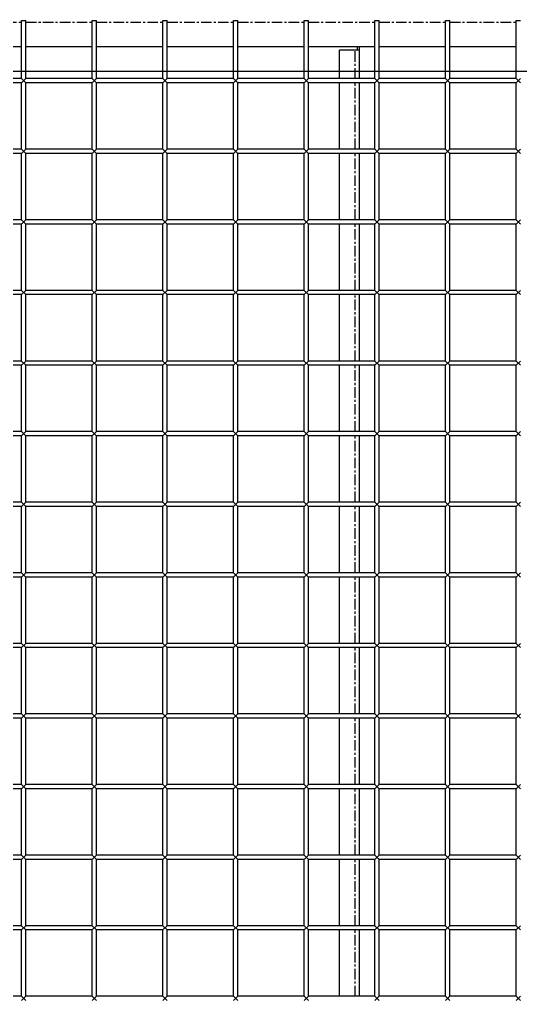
# Model space of a CAD drawing. Header units: millimetres. Extents: x -198529 to 244266, y -64 to 158464.
# Drawn here: x -163637 to -163282, y 97467 to 98160 of the extents above; entities that cross this region are included whole.
import ezdxf

# ---------------------------------------------------------------- set-up
doc = ezdxf.new("R2010")
doc.units = ezdxf.units.MM
doc.linetypes.add('CENTER', pattern=[12, 7.5, -1.5, 1.5, -1.5])
doc.layers.add('0-DCC', color=30, linetype='Continuous')
doc.layers.add('0-DCC-STRUC', color=180, linetype='Continuous')

# ---------------------------------------------------------------- blocks, each defined once
blk = doc.blocks.new('DCC2850x1800(右)')
at = {"color": 0, "linetype": 'Continuous'}
for p, q in [((63292.5, -72712.38), (63289.5, -72712.38)), ((63292.5, -72753.48), (63292.5, -72712.38)), ((63339.5, -72753.48), (63339.5, -72712.38)), ((63342.5, -72712.38), (63339.5, -72712.38)), ((63342.5, -72753.48), (63342.5, -72712.38)), ((63389.5, -72753.48), (63389.5, -72712.38)), ((63392.5, -72712.38), (63389.5, -72712.38)), ((63392.5, -72753.48), (63392.5, -72712.38)), ((63439.5, -72753.48), (63439.5, -72712.38)), ((63442.5, -72712.38), (63439.5, -72712.38)), ((63442.5, -72753.48), (63442.5, -72712.38)), ((63489.5, -72753.48), (63489.5, -72712.38)), ((63492.5, -72712.38), (63489.5, -72712.38)), ((63492.5, -72753.48), (63492.5, -72712.38)), ((63539.5, -72753.48), (63539.5, -72712.38)), ((63542.5, -72712.38), (63539.5, -72712.38)), ((63542.5, -72753.48), (63542.5, -72712.38)), ((63589.5, -72753.48), (63589.5, -72712.38)), ((63592.5, -72712.38), (63589.5, -72712.38)), ((63592.5, -72753.48), (63592.5, -72712.38)), ((63639.5, -72753.48), (63639.5, -72712.38)), ((63642.5, -72712.38), (63639.5, -72712.38)), ((63642.5, -72753.48), (63642.5, -72712.38)), ((63292.5, -72730.88), (63339.5, -72730.88)), ((63342.5, -72730.88), (63389.5, -72730.88)), ((63392.5, -72730.88), (63439.5, -72730.88)), ((63403.5, -72730.88), (63403.5, -72753.48)), ((63405, -72730.88), (63405, -72733.38)), ((63442.5, -72730.88), (63489.5, -72730.88)), ((63492.5, -72730.88), (63539.5, -72730.88)), ((63542.5, -72730.88), (63589.5, -72730.88)), ((63592.5, -72730.88), (63639.5, -72730.88)), ((63642.5, -72730.88), (63689.5, -72730.88)), ((63403.5, -72733.38), (63417.5, -72733.38)), ((63417.5, -72753.48), (63417.5, -72733.38)), ((63292.5, -72756.48), (63289.5, -72753.48)), ((63292.5, -72753.48), (63289.5, -72756.48)), ((63292.5, -72753.48), (63339.5, -72753.48)), ((63292.5, -72756.48), (63339.5, -72756.48)), ((63292.5, -72803.48), (63292.5, -72756.48)), ((63342.5, -72756.48), (63339.5, -72753.48)), ((63342.5, -72753.48), (63339.5, -72756.48)), ((63339.5, -72803.48), (63339.5, -72756.48)), ((63342.5, -72753.48), (63389.5, -72753.48)), ((63342.5, -72756.48), (63389.5, -72756.48)), ((63342.5, -72803.48), (63342.5, -72756.48)), ((63392.5, -72756.48), (63389.5, -72753.48)), ((63392.5, -72753.48), (63389.5, -72756.48)), ((63389.5, -72803.48), (63389.5, -72756.48)), ((63392.5, -72753.48), (63439.5, -72753.48)), ((63392.5, -72756.48), (63439.5, -72756.48)), ((63392.5, -72803.48), (63392.5, -72756.48)), ((63403.5, -72756.48), (63403.5, -72803.48)), ((63417.5, -72803.48), (63417.5, -72756.48)), ((63442.5, -72756.48), (63439.5, -72753.48)), ((63442.5, -72753.48), (63439.5, -72756.48)), ((63439.5, -72803.48), (63439.5, -72756.48)), ((63442.5, -72753.48), (63489.5, -72753.48)), ((63442.5, -72756.48), (63489.5, -72756.48)), ((63442.5, -72803.48), (63442.5, -72756.48)), ((63492.5, -72756.48), (63489.5, -72753.48)), ((63492.5, -72753.48), (63489.5, -72756.48)), ((63489.5, -72803.48), (63489.5, -72756.48)), ((63492.5, -72753.48), (63539.5, -72753.48)), ((63492.5, -72756.48), (63539.5, -72756.48)), ((63492.5, -72803.48), (63492.5, -72756.48)), ((63542.5, -72756.48), (63539.5, -72753.48)), ((63542.5, -72753.48), (63539.5, -72756.48)), ((63539.5, -72803.48), (63539.5, -72756.48)), ((63542.5, -72753.48), (63589.5, -72753.48)), ((63542.5, -72756.48), (63589.5, -72756.48)), ((63542.5, -72803.48), (63542.5, -72756.48)), ((63592.5, -72756.48), (63589.5, -72753.48)), ((63592.5, -72753.48), (63589.5, -72756.48)), ((63589.5, -72803.48), (63589.5, -72756.48)), ((63592.5, -72753.48), (63639.5, -72753.48)), ((63592.5, -72756.48), (63639.5, -72756.48)), ((63592.5, -72803.48), (63592.5, -72756.48)), ((63642.5, -72756.48), (63639.5, -72753.48)), ((63642.5, -72753.48), (63639.5, -72756.48)), ((63639.5, -72803.48), (63639.5, -72756.48)), ((63642.5, -72753.48), (63689.5, -72753.48)), ((63642.5, -72756.48), (63689.5, -72756.48)), ((63642.5, -72803.48), (63642.5, -72756.48)), ((63292.5, -72806.48), (63289.5, -72803.48)), ((63292.5, -72803.48), (63289.5, -72806.48)), ((63292.5, -72803.48), (63339.5, -72803.48)), ((63292.5, -72853.48), (63292.5, -72806.48)), ((63292.5, -72806.48), (63339.5, -72806.48)), ((63342.5, -72806.48), (63339.5, -72803.48)), ((63342.5, -72803.48), (63339.5, -72806.48)), ((63339.5, -72853.48), (63339.5, -72806.48)), ((63342.5, -72803.48), (63389.5, -72803.48)), ((63342.5, -72853.48), (63342.5, -72806.48)), ((63342.5, -72806.48), (63389.5, -72806.48)), ((63392.5, -72806.48), (63389.5, -72803.48)), ((63392.5, -72803.48), (63389.5, -72806.48)), ((63389.5, -72853.48), (63389.5, -72806.48)), ((63392.5, -72803.48), (63439.5, -72803.48)), ((63392.5, -72853.48), (63392.5, -72806.48)), ((63392.5, -72806.48), (63439.5, -72806.48)), ((63403.5, -72806.48), (63403.5, -72853.48)), ((63417.5, -72853.48), (63417.5, -72806.48)), ((63442.5, -72806.48), (63439.5, -72803.48)), ((63442.5, -72803.48), (63439.5, -72806.48)), ((63439.5, -72853.48), (63439.5, -72806.48)), ((63442.5, -72803.48), (63489.5, -72803.48)), ((63442.5, -72853.48), (63442.5, -72806.48)), ((63442.5, -72806.48), (63489.5, -72806.48)), ((63492.5, -72806.48), (63489.5, -72803.48)), ((63492.5, -72803.48), (63489.5, -72806.48)), ((63489.5, -72853.48), (63489.5, -72806.48)), ((63492.5, -72803.48), (63539.5, -72803.48)), ((63492.5, -72853.48), (63492.5, -72806.48)), ((63492.5, -72806.48), (63539.5, -72806.48)), ((63542.5, -72806.48), (63539.5, -72803.48)), ((63542.5, -72803.48), (63539.5, -72806.48)), ((63539.5, -72853.48), (63539.5, -72806.48)), ((63542.5, -72803.48), (63589.5, -72803.48)), ((63542.5, -72853.48), (63542.5, -72806.48)), ((63542.5, -72806.48), (63589.5, -72806.48)), ((63592.5, -72806.48), (63589.5, -72803.48)), ((63592.5, -72803.48), (63589.5, -72806.48)), ((63589.5, -72853.48), (63589.5, -72806.48)), ((63592.5, -72803.48), (63639.5, -72803.48)), ((63592.5, -72853.48), (63592.5, -72806.48)), ((63592.5, -72806.48), (63639.5, -72806.48)), ((63642.5, -72806.48), (63639.5, -72803.48)), ((63642.5, -72803.48), (63639.5, -72806.48)), ((63639.5, -72853.48), (63639.5, -72806.48)), ((63642.5, -72803.48), (63689.5, -72803.48)), ((63642.5, -72853.48), (63642.5, -72806.48)), ((63642.5, -72806.48), (63689.5, -72806.48)), ((63292.5, -72856.48), (63289.5, -72853.48)), ((63292.5, -72853.48), (63289.5, -72856.48)), ((63292.5, -72853.48), (63339.5, -72853.48)), ((63292.5, -72856.48), (63339.5, -72856.48)), ((63292.5, -72903.48), (63292.5, -72856.48)), ((63342.5, -72856.48), (63339.5, -72853.48)), ((63342.5, -72853.48), (63339.5, -72856.48)), ((63339.5, -72903.48), (63339.5, -72856.48)), ((63342.5, -72853.48), (63389.5, -72853.48)), ((63342.5, -72856.48), (63389.5, -72856.48)), ((63342.5, -72903.48), (63342.5, -72856.48)), ((63392.5, -72856.48), (63389.5, -72853.48)), ((63392.5, -72853.48), (63389.5, -72856.48)), ((63389.5, -72903.48), (63389.5, -72856.48)), ((63392.5, -72853.48), (63439.5, -72853.48)), ((63392.5, -72856.48), (63439.5, -72856.48)), ((63392.5, -72903.48), (63392.5, -72856.48)), ((63403.5, -72856.48), (63403.5, -72903.48)), ((63417.5, -72903.48), (63417.5, -72856.48)), ((63442.5, -72856.48), (63439.5, -72853.48)), ((63442.5, -72853.48), (63439.5, -72856.48)), ((63439.5, -72903.48), (63439.5, -72856.48)), ((63442.5, -72853.48), (63489.5, -72853.48)), ((63442.5, -72903.48), (63442.5, -72856.48)), ((63442.5, -72856.48), (63489.5, -72856.48)), ((63492.5, -72856.48), (63489.5, -72853.48)), ((63492.5, -72853.48), (63489.5, -72856.48)), ((63489.5, -72903.48), (63489.5, -72856.48)), ((63492.5, -72853.48), (63539.5, -72853.48)), ((63492.5, -72903.48), (63492.5, -72856.48)), ((63492.5, -72856.48), (63539.5, -72856.48)), ((63542.5, -72856.48), (63539.5, -72853.48)), ((63542.5, -72853.48), (63539.5, -72856.48)), ((63539.5, -72903.48), (63539.5, -72856.48)), ((63542.5, -72853.48), (63589.5, -72853.48)), ((63542.5, -72903.48), (63542.5, -72856.48)), ((63542.5, -72856.48), (63589.5, -72856.48)), ((63592.5, -72856.48), (63589.5, -72853.48)), ((63592.5, -72853.48), (63589.5, -72856.48)), ((63589.5, -72903.48), (63589.5, -72856.48)), ((63592.5, -72853.48), (63639.5, -72853.48)), ((63592.5, -72903.48), (63592.5, -72856.48)), ((63592.5, -72856.48), (63639.5, -72856.48)), ((63642.5, -72856.48), (63639.5, -72853.48)), ((63642.5, -72853.48), (63639.5, -72856.48)), ((63639.5, -72903.48), (63639.5, -72856.48)), ((63642.5, -72853.48), (63689.5, -72853.48)), ((63642.5, -72903.48), (63642.5, -72856.48)), ((63642.5, -72856.48), (63689.5, -72856.48)), ((63292.5, -72906.48), (63289.5, -72903.48)), ((63292.5, -72903.48), (63289.5, -72906.48)), ((63292.5, -72903.48), (63339.5, -72903.48)), ((63342.5, -72906.48), (63339.5, -72903.48)), ((63342.5, -72903.48), (63339.5, -72906.48)), ((63342.5, -72903.48), (63389.5, -72903.48)), ((63392.5, -72906.48), (63389.5, -72903.48)), ((63392.5, -72903.48), (63389.5, -72906.48)), ((63392.5, -72903.48), (63439.5, -72903.48)), ((63442.5, -72906.48), (63439.5, -72903.48)), ((63442.5, -72903.48), (63439.5, -72906.48)), ((63442.5, -72903.48), (63489.5, -72903.48)), ((63492.5, -72906.48), (63489.5, -72903.48)), ((63492.5, -72903.48), (63489.5, -72906.48)), ((63492.5, -72903.48), (63539.5, -72903.48)), ((63542.5, -72906.48), (63539.5, -72903.48)), ((63542.5, -72903.48), (63539.5, -72906.48)), ((63542.5, -72903.48), (63589.5, -72903.48)), ((63592.5, -72906.48), (63589.5, -72903.48)), ((63592.5, -72903.48), (63589.5, -72906.48)), ((63592.5, -72903.48), (63639.5, -72903.48)), ((63642.5, -72906.48), (63639.5, -72903.48)), ((63642.5, -72903.48), (63639.5, -72906.48)), ((63642.5, -72903.48), (63689.5, -72903.48)), ((63292.5, -72906.48), (63339.5, -72906.48)), ((63292.5, -72953.48), (63292.5, -72906.48)), ((63339.5, -72953.48), (63339.5, -72906.48)), ((63342.5, -72906.48), (63389.5, -72906.48)), ((63342.5, -72953.48), (63342.5, -72906.48)), ((63389.5, -72953.48), (63389.5, -72906.48)), ((63392.5, -72906.48), (63439.5, -72906.48)), ((63392.5, -72953.48), (63392.5, -72906.48)), ((63403.5, -72906.48), (63403.5, -72953.48)), ((63417.5, -72953.48), (63417.5, -72906.48)), ((63439.5, -72953.48), (63439.5, -72906.48)), ((63442.5, -72906.48), (63489.5, -72906.48)), ((63442.5, -72953.48), (63442.5, -72906.48)), ((63489.5, -72953.48), (63489.5, -72906.48)), ((63492.5, -72906.48), (63539.5, -72906.48)), ((63492.5, -72953.48), (63492.5, -72906.48)), ((63539.5, -72953.48), (63539.5, -72906.48)), ((63542.5, -72906.48), (63589.5, -72906.48)), ((63542.5, -72953.48), (63542.5, -72906.48)), ((63589.5, -72953.48), (63589.5, -72906.48)), ((63592.5, -72953.48), (63592.5, -72906.48)), ((63592.5, -72906.48), (63639.5, -72906.48)), ((63639.5, -72953.48), (63639.5, -72906.48)), ((63642.5, -72953.48), (63642.5, -72906.48)), ((63642.5, -72906.48), (63689.5, -72906.48)), ((63292.5, -72956.48), (63289.5, -72953.48)), ((63292.5, -72953.48), (63289.5, -72956.48)), ((63292.5, -72953.48), (63339.5, -72953.48)), ((63342.5, -72956.48), (63339.5, -72953.48)), ((63342.5, -72953.48), (63339.5, -72956.48)), ((63342.5, -72953.48), (63389.5, -72953.48)), ((63392.5, -72956.48), (63389.5, -72953.48)), ((63392.5, -72953.48), (63389.5, -72956.48)), ((63392.5, -72953.48), (63439.5, -72953.48)), ((63442.5, -72956.48), (63439.5, -72953.48)), ((63442.5, -72953.48), (63439.5, -72956.48)), ((63442.5, -72953.48), (63489.5, -72953.48)), ((63492.5, -72956.48), (63489.5, -72953.48)), ((63492.5, -72953.48), (63489.5, -72956.48)), ((63492.5, -72953.48), (63539.5, -72953.48)), ((63542.5, -72956.48), (63539.5, -72953.48)), ((63542.5, -72953.48), (63539.5, -72956.48)), ((63542.5, -72953.48), (63589.5, -72953.48)), ((63592.5, -72956.48), (63589.5, -72953.48)), ((63592.5, -72953.48), (63589.5, -72956.48)), ((63592.5, -72953.48), (63639.5, -72953.48)), ((63642.5, -72956.48), (63639.5, -72953.48)), ((63642.5, -72953.48), (63639.5, -72956.48)), ((63642.5, -72953.48), (63689.5, -72953.48)), ((63292.5, -72956.48), (63339.5, -72956.48)), ((63292.5, -73003.48), (63292.5, -72956.48)), ((63339.5, -73003.48), (63339.5, -72956.48)), ((63342.5, -72956.48), (63389.5, -72956.48)), ((63342.5, -73003.48), (63342.5, -72956.48)), ((63389.5, -73003.48), (63389.5, -72956.48)), ((63392.5, -72956.48), (63439.5, -72956.48)), ((63392.5, -73003.48), (63392.5, -72956.48)), ((63403.5, -72956.48), (63403.5, -73003.48)), ((63417.5, -73003.48), (63417.5, -72956.48)), ((63439.5, -73003.48), (63439.5, -72956.48)), ((63442.5, -72956.48), (63489.5, -72956.48)), ((63442.5, -73003.48), (63442.5, -72956.48)), ((63489.5, -73003.48), (63489.5, -72956.48)), ((63492.5, -72956.48), (63539.5, -72956.48)), ((63492.5, -73003.48), (63492.5, -72956.48)), ((63539.5, -73003.48), (63539.5, -72956.48)), ((63542.5, -72956.48), (63589.5, -72956.48)), ((63542.5, -73003.48), (63542.5, -72956.48)), ((63589.5, -73003.48), (63589.5, -72956.48)), ((63592.5, -73003.48), (63592.5, -72956.48)), ((63592.5, -72956.48), (63639.5, -72956.48)), ((63639.5, -73003.48), (63639.5, -72956.48)), ((63642.5, -73003.48), (63642.5, -72956.48)), ((63642.5, -72956.48), (63689.5, -72956.48)), ((63292.5, -73006.48), (63289.5, -73003.48)), ((63292.5, -73003.48), (63289.5, -73006.48)), ((63292.5, -73003.48), (63339.5, -73003.48)), ((63292.5, -73006.48), (63339.5, -73006.48)), ((63292.5, -73053.48), (63292.5, -73006.48)), ((63342.5, -73006.48), (63339.5, -73003.48)), ((63342.5, -73003.48), (63339.5, -73006.48)), ((63339.5, -73053.48), (63339.5, -73006.48)), ((63342.5, -73003.48), (63389.5, -73003.48)), ((63342.5, -73006.48), (63389.5, -73006.48)), ((63342.5, -73053.48), (63342.5, -73006.48)), ((63392.5, -73006.48), (63389.5, -73003.48)), ((63392.5, -73003.48), (63389.5, -73006.48)), ((63389.5, -73053.48), (63389.5, -73006.48)), ((63392.5, -73003.48), (63439.5, -73003.48)), ((63392.5, -73006.48), (63439.5, -73006.48)), ((63392.5, -73053.48), (63392.5, -73006.48)), ((63403.5, -73006.48), (63403.5, -73053.48)), ((63417.5, -73053.48), (63417.5, -73006.48)), ((63442.5, -73006.48), (63439.5, -73003.48)), ((63442.5, -73003.48), (63439.5, -73006.48)), ((63439.5, -73053.48), (63439.5, -73006.48)), ((63442.5, -73003.48), (63489.5, -73003.48)), ((63442.5, -73006.48), (63489.5, -73006.48)), ((63442.5, -73053.48), (63442.5, -73006.48)), ((63492.5, -73006.48), (63489.5, -73003.48)), ((63492.5, -73003.48), (63489.5, -73006.48)), ((63489.5, -73053.48), (63489.5, -73006.48)), ((63492.5, -73003.48), (63539.5, -73003.48)), ((63492.5, -73006.48), (63539.5, -73006.48)), ((63492.5, -73053.48), (63492.5, -73006.48)), ((63542.5, -73006.48), (63539.5, -73003.48)), ((63542.5, -73003.48), (63539.5, -73006.48)), ((63539.5, -73053.48), (63539.5, -73006.48)), ((63542.5, -73003.48), (63589.5, -73003.48)), ((63542.5, -73006.48), (63589.5, -73006.48)), ((63542.5, -73053.48), (63542.5, -73006.48)), ((63592.5, -73006.48), (63589.5, -73003.48)), ((63592.5, -73003.48), (63589.5, -73006.48)), ((63589.5, -73053.48), (63589.5, -73006.48)), ((63592.5, -73003.48), (63639.5, -73003.48)), ((63592.5, -73053.48), (63592.5, -73006.48)), ((63592.5, -73006.48), (63639.5, -73006.48)), ((63642.5, -73006.48), (63639.5, -73003.48)), ((63642.5, -73003.48), (63639.5, -73006.48)), ((63639.5, -73053.48), (63639.5, -73006.48)), ((63642.5, -73003.48), (63689.5, -73003.48)), ((63642.5, -73053.48), (63642.5, -73006.48)), ((63642.5, -73006.48), (63689.5, -73006.48)), ((63292.5, -73056.48), (63289.5, -73053.48)), ((63292.5, -73053.48), (63289.5, -73056.48)), ((63292.5, -73053.48), (63339.5, -73053.48)), ((63292.5, -73056.48), (63339.5, -73056.48)), ((63292.5, -73103.48), (63292.5, -73056.48)), ((63342.5, -73056.48), (63339.5, -73053.48)), ((63342.5, -73053.48), (63339.5, -73056.48)), ((63339.5, -73103.48), (63339.5, -73056.48)), ((63342.5, -73053.48), (63389.5, -73053.48)), ((63342.5, -73056.48), (63389.5, -73056.48)), ((63342.5, -73103.48), (63342.5, -73056.48)), ((63392.5, -73056.48), (63389.5, -73053.48)), ((63392.5, -73053.48), (63389.5, -73056.48)), ((63389.5, -73103.48), (63389.5, -73056.48)), ((63392.5, -73053.48), (63439.5, -73053.48)), ((63392.5, -73056.48), (63439.5, -73056.48)), ((63392.5, -73103.48), (63392.5, -73056.48)), ((63403.5, -73056.48), (63403.5, -73103.48)), ((63417.5, -73103.48), (63417.5, -73056.48)), ((63442.5, -73056.48), (63439.5, -73053.48)), ((63442.5, -73053.48), (63439.5, -73056.48)), ((63439.5, -73103.48), (63439.5, -73056.48)), ((63442.5, -73053.48), (63489.5, -73053.48)), ((63442.5, -73056.48), (63489.5, -73056.48)), ((63442.5, -73103.48), (63442.5, -73056.48)), ((63492.5, -73056.48), (63489.5, -73053.48)), ((63492.5, -73053.48), (63489.5, -73056.48)), ((63489.5, -73103.48), (63489.5, -73056.48)), ((63492.5, -73053.48), (63539.5, -73053.48)), ((63492.5, -73056.48), (63539.5, -73056.48)), ((63492.5, -73103.48), (63492.5, -73056.48)), ((63542.5, -73056.48), (63539.5, -73053.48)), ((63542.5, -73053.48), (63539.5, -73056.48)), ((63539.5, -73103.48), (63539.5, -73056.48)), ((63542.5, -73053.48), (63589.5, -73053.48)), ((63542.5, -73056.48), (63589.5, -73056.48)), ((63542.5, -73103.48), (63542.5, -73056.48)), ((63592.5, -73056.48), (63589.5, -73053.48)), ((63592.5, -73053.48), (63589.5, -73056.48)), ((63589.5, -73103.48), (63589.5, -73056.48)), ((63592.5, -73053.48), (63639.5, -73053.48)), ((63592.5, -73056.48), (63639.5, -73056.48)), ((63592.5, -73103.48), (63592.5, -73056.48)), ((63642.5, -73056.48), (63639.5, -73053.48)), ((63642.5, -73053.48), (63639.5, -73056.48)), ((63639.5, -73103.48), (63639.5, -73056.48)), ((63642.5, -73053.48), (63689.5, -73053.48)), ((63642.5, -73056.48), (63689.5, -73056.48)), ((63642.5, -73103.48), (63642.5, -73056.48)), ((63292.5, -73106.48), (63289.5, -73103.48)), ((63292.5, -73103.48), (63289.5, -73106.48)), ((63292.5, -73103.48), (63339.5, -73103.48)), ((63292.5, -73106.48), (63339.5, -73106.48)), ((63292.5, -73153.48), (63292.5, -73106.48)), ((63342.5, -73106.48), (63339.5, -73103.48)), ((63342.5, -73103.48), (63339.5, -73106.48)), ((63339.5, -73153.48), (63339.5, -73106.48)), ((63342.5, -73103.48), (63389.5, -73103.48)), ((63342.5, -73106.48), (63389.5, -73106.48)), ((63342.5, -73153.48), (63342.5, -73106.48)), ((63392.5, -73106.48), (63389.5, -73103.48)), ((63392.5, -73103.48), (63389.5, -73106.48)), ((63389.5, -73153.48), (63389.5, -73106.48)), ((63392.5, -73103.48), (63439.5, -73103.48)), ((63392.5, -73106.48), (63439.5, -73106.48)), ((63392.5, -73153.48), (63392.5, -73106.48)), ((63403.5, -73106.48), (63403.5, -73153.48)), ((63417.5, -73153.48), (63417.5, -73106.48)), ((63442.5, -73106.48), (63439.5, -73103.48)), ((63442.5, -73103.48), (63439.5, -73106.48)), ((63439.5, -73153.48), (63439.5, -73106.48)), ((63442.5, -73103.48), (63489.5, -73103.48)), ((63442.5, -73106.48), (63489.5, -73106.48)), ((63442.5, -73153.48), (63442.5, -73106.48)), ((63492.5, -73106.48), (63489.5, -73103.48)), ((63492.5, -73103.48), (63489.5, -73106.48)), ((63489.5, -73153.48), (63489.5, -73106.48)), ((63492.5, -73103.48), (63539.5, -73103.48)), ((63492.5, -73106.48), (63539.5, -73106.48)), ((63492.5, -73153.48), (63492.5, -73106.48)), ((63542.5, -73106.48), (63539.5, -73103.48)), ((63542.5, -73103.48), (63539.5, -73106.48)), ((63539.5, -73153.48), (63539.5, -73106.48)), ((63542.5, -73103.48), (63589.5, -73103.48)), ((63542.5, -73106.48), (63589.5, -73106.48)), ((63542.5, -73153.48), (63542.5, -73106.48)), ((63592.5, -73106.48), (63589.5, -73103.48)), ((63592.5, -73103.48), (63589.5, -73106.48)), ((63589.5, -73153.48), (63589.5, -73106.48)), ((63592.5, -73103.48), (63639.5, -73103.48)), ((63592.5, -73106.48), (63639.5, -73106.48)), ((63592.5, -73153.48), (63592.5, -73106.48)), ((63642.5, -73106.48), (63639.5, -73103.48)), ((63642.5, -73103.48), (63639.5, -73106.48)), ((63639.5, -73153.48), (63639.5, -73106.48)), ((63642.5, -73103.48), (63689.5, -73103.48)), ((63642.5, -73106.48), (63689.5, -73106.48)), ((63642.5, -73153.48), (63642.5, -73106.48)), ((63292.5, -73156.48), (63289.5, -73153.48)), ((63292.5, -73153.48), (63289.5, -73156.48)), ((63292.5, -73153.48), (63339.5, -73153.48)), ((63342.5, -73156.48), (63339.5, -73153.48)), ((63342.5, -73153.48), (63339.5, -73156.48)), ((63342.5, -73153.48), (63389.5, -73153.48)), ((63392.5, -73156.48), (63389.5, -73153.48)), ((63392.5, -73153.48), (63389.5, -73156.48)), ((63392.5, -73153.48), (63439.5, -73153.48)), ((63442.5, -73156.48), (63439.5, -73153.48)), ((63442.5, -73153.48), (63439.5, -73156.48)), ((63442.5, -73153.48), (63489.5, -73153.48)), ((63492.5, -73156.48), (63489.5, -73153.48)), ((63492.5, -73153.48), (63489.5, -73156.48)), ((63492.5, -73153.48), (63539.5, -73153.48)), ((63542.5, -73156.48), (63539.5, -73153.48)), ((63542.5, -73153.48), (63539.5, -73156.48)), ((63542.5, -73153.48), (63589.5, -73153.48)), ((63592.5, -73156.48), (63589.5, -73153.48)), ((63592.5, -73153.48), (63589.5, -73156.48)), ((63592.5, -73153.48), (63639.5, -73153.48)), ((63642.5, -73156.48), (63639.5, -73153.48)), ((63642.5, -73153.48), (63639.5, -73156.48)), ((63642.5, -73153.48), (63689.5, -73153.48)), ((63292.5, -73156.48), (63339.5, -73156.48)), ((63292.5, -73203.48), (63292.5, -73156.48)), ((63339.5, -73203.48), (63339.5, -73156.48)), ((63342.5, -73156.48), (63389.5, -73156.48)), ((63342.5, -73203.48), (63342.5, -73156.48)), ((63389.5, -73203.48), (63389.5, -73156.48)), ((63392.5, -73156.48), (63439.5, -73156.48)), ((63392.5, -73203.48), (63392.5, -73156.48)), ((63403.5, -73156.48), (63403.5, -73203.48)), ((63417.5, -73203.48), (63417.5, -73156.48)), ((63439.5, -73203.48), (63439.5, -73156.48)), ((63442.5, -73156.48), (63489.5, -73156.48)), ((63442.5, -73203.48), (63442.5, -73156.48)), ((63489.5, -73203.48), (63489.5, -73156.48)), ((63492.5, -73156.48), (63539.5, -73156.48)), ((63492.5, -73203.48), (63492.5, -73156.48)), ((63539.5, -73203.48), (63539.5, -73156.48)), ((63542.5, -73156.48), (63589.5, -73156.48)), ((63542.5, -73203.48), (63542.5, -73156.48)), ((63589.5, -73203.48), (63589.5, -73156.48)), ((63592.5, -73156.48), (63639.5, -73156.48)), ((63592.5, -73203.48), (63592.5, -73156.48)), ((63639.5, -73203.48), (63639.5, -73156.48)), ((63642.5, -73156.48), (63689.5, -73156.48)), ((63642.5, -73203.48), (63642.5, -73156.48)), ((63292.5, -73206.48), (63289.5, -73203.48)), ((63292.5, -73203.48), (63289.5, -73206.48)), ((63292.5, -73203.48), (63339.5, -73203.48)), ((63342.5, -73206.48), (63339.5, -73203.48)), ((63342.5, -73203.48), (63339.5, -73206.48)), ((63342.5, -73203.48), (63389.5, -73203.48)), ((63392.5, -73206.48), (63389.5, -73203.48)), ((63392.5, -73203.48), (63389.5, -73206.48)), ((63392.5, -73203.48), (63439.5, -73203.48)), ((63442.5, -73206.48), (63439.5, -73203.48)), ((63442.5, -73203.48), (63439.5, -73206.48)), ((63442.5, -73203.48), (63489.5, -73203.48)), ((63492.5, -73206.48), (63489.5, -73203.48)), ((63492.5, -73203.48), (63489.5, -73206.48)), ((63492.5, -73203.48), (63539.5, -73203.48)), ((63542.5, -73206.48), (63539.5, -73203.48)), ((63542.5, -73203.48), (63539.5, -73206.48)), ((63542.5, -73203.48), (63589.5, -73203.48)), ((63592.5, -73206.48), (63589.5, -73203.48)), ((63592.5, -73203.48), (63589.5, -73206.48)), ((63592.5, -73203.48), (63639.5, -73203.48)), ((63642.5, -73206.48), (63639.5, -73203.48)), ((63642.5, -73203.48), (63639.5, -73206.48)), ((63642.5, -73203.48), (63689.5, -73203.48)), ((63292.5, -73206.48), (63339.5, -73206.48)), ((63292.5, -73253.48), (63292.5, -73206.48)), ((63339.5, -73253.48), (63339.5, -73206.48)), ((63342.5, -73206.48), (63389.5, -73206.48)), ((63342.5, -73253.48), (63342.5, -73206.48)), ((63389.5, -73253.48), (63389.5, -73206.48)), ((63392.5, -73206.48), (63439.5, -73206.48)), ((63392.5, -73253.48), (63392.5, -73206.48)), ((63403.5, -73206.48), (63403.5, -73253.48)), ((63417.5, -73253.48), (63417.5, -73206.48)), ((63439.5, -73253.48), (63439.5, -73206.48)), ((63442.5, -73206.48), (63489.5, -73206.48)), ((63442.5, -73253.48), (63442.5, -73206.48)), ((63489.5, -73253.48), (63489.5, -73206.48)), ((63492.5, -73206.48), (63539.5, -73206.48)), ((63492.5, -73253.48), (63492.5, -73206.48)), ((63539.5, -73253.48), (63539.5, -73206.48)), ((63542.5, -73206.48), (63589.5, -73206.48)), ((63542.5, -73253.48), (63542.5, -73206.48)), ((63589.5, -73253.48), (63589.5, -73206.48)), ((63592.5, -73206.48), (63639.5, -73206.48)), ((63592.5, -73253.48), (63592.5, -73206.48)), ((63639.5, -73253.48), (63639.5, -73206.48)), ((63642.5, -73206.48), (63689.5, -73206.48)), ((63642.5, -73253.48), (63642.5, -73206.48)), ((63292.5, -73256.48), (63289.5, -73253.48)), ((63292.5, -73253.48), (63289.5, -73256.48)), ((63292.5, -73253.48), (63339.5, -73253.48)), ((63292.5, -73256.48), (63339.5, -73256.48)), ((63292.5, -73303.48), (63292.5, -73256.48)), ((63342.5, -73256.48), (63339.5, -73253.48)), ((63342.5, -73253.48), (63339.5, -73256.48)), ((63339.5, -73303.48), (63339.5, -73256.48)), ((63342.5, -73253.48), (63389.5, -73253.48)), ((63342.5, -73256.48), (63389.5, -73256.48)), ((63342.5, -73303.48), (63342.5, -73256.48)), ((63392.5, -73256.48), (63389.5, -73253.48)), ((63392.5, -73253.48), (63389.5, -73256.48)), ((63389.5, -73303.48), (63389.5, -73256.48)), ((63392.5, -73253.48), (63439.5, -73253.48)), ((63392.5, -73256.48), (63439.5, -73256.48)), ((63392.5, -73303.48), (63392.5, -73256.48)), ((63403.5, -73256.48), (63403.5, -73303.48)), ((63417.5, -73303.48), (63417.5, -73256.48)), ((63442.5, -73256.48), (63439.5, -73253.48)), ((63442.5, -73253.48), (63439.5, -73256.48)), ((63439.5, -73303.48), (63439.5, -73256.48)), ((63442.5, -73253.48), (63489.5, -73253.48)), ((63442.5, -73256.48), (63489.5, -73256.48)), ((63442.5, -73303.48), (63442.5, -73256.48)), ((63492.5, -73256.48), (63489.5, -73253.48)), ((63492.5, -73253.48), (63489.5, -73256.48)), ((63489.5, -73303.48), (63489.5, -73256.48)), ((63492.5, -73253.48), (63539.5, -73253.48)), ((63492.5, -73256.48), (63539.5, -73256.48)), ((63492.5, -73303.48), (63492.5, -73256.48)), ((63542.5, -73256.48), (63539.5, -73253.48)), ((63542.5, -73253.48), (63539.5, -73256.48)), ((63539.5, -73303.48), (63539.5, -73256.48)), ((63542.5, -73253.48), (63589.5, -73253.48)), ((63542.5, -73256.48), (63589.5, -73256.48)), ((63542.5, -73303.48), (63542.5, -73256.48)), ((63592.5, -73256.48), (63589.5, -73253.48)), ((63592.5, -73253.48), (63589.5, -73256.48)), ((63589.5, -73303.48), (63589.5, -73256.48)), ((63592.5, -73253.48), (63639.5, -73253.48)), ((63592.5, -73256.48), (63639.5, -73256.48)), ((63592.5, -73303.48), (63592.5, -73256.48)), ((63642.5, -73256.48), (63639.5, -73253.48)), ((63642.5, -73253.48), (63639.5, -73256.48)), ((63639.5, -73303.48), (63639.5, -73256.48)), ((63642.5, -73253.48), (63689.5, -73253.48)), ((63642.5, -73256.48), (63689.5, -73256.48)), ((63642.5, -73303.48), (63642.5, -73256.48)), ((63292.5, -73306.48), (63289.5, -73303.48)), ((63292.5, -73303.48), (63289.5, -73306.48)), ((63292.5, -73303.48), (63339.5, -73303.48)), ((63292.5, -73306.48), (63339.5, -73306.48)), ((63292.5, -73353.48), (63292.5, -73306.48)), ((63342.5, -73306.48), (63339.5, -73303.48)), ((63342.5, -73303.48), (63339.5, -73306.48)), ((63339.5, -73353.48), (63339.5, -73306.48)), ((63342.5, -73303.48), (63389.5, -73303.48)), ((63342.5, -73306.48), (63389.5, -73306.48)), ((63342.5, -73353.48), (63342.5, -73306.48)), ((63392.5, -73306.48), (63389.5, -73303.48)), ((63392.5, -73303.48), (63389.5, -73306.48)), ((63389.5, -73353.48), (63389.5, -73306.48)), ((63392.5, -73303.48), (63439.5, -73303.48)), ((63392.5, -73306.48), (63439.5, -73306.48)), ((63392.5, -73353.48), (63392.5, -73306.48)), ((63403.5, -73306.48), (63403.5, -73353.48)), ((63417.5, -73353.48), (63417.5, -73306.48)), ((63442.5, -73306.48), (63439.5, -73303.48)), ((63442.5, -73303.48), (63439.5, -73306.48)), ((63439.5, -73353.48), (63439.5, -73306.48)), ((63442.5, -73303.48), (63489.5, -73303.48)), ((63442.5, -73306.48), (63489.5, -73306.48)), ((63442.5, -73353.48), (63442.5, -73306.48)), ((63492.5, -73306.48), (63489.5, -73303.48)), ((63492.5, -73303.48), (63489.5, -73306.48)), ((63489.5, -73353.48), (63489.5, -73306.48)), ((63492.5, -73303.48), (63539.5, -73303.48)), ((63492.5, -73306.48), (63539.5, -73306.48)), ((63492.5, -73353.48), (63492.5, -73306.48)), ((63542.5, -73306.48), (63539.5, -73303.48)), ((63542.5, -73303.48), (63539.5, -73306.48)), ((63539.5, -73353.48), (63539.5, -73306.48)), ((63542.5, -73303.48), (63589.5, -73303.48)), ((63542.5, -73306.48), (63589.5, -73306.48)), ((63542.5, -73353.48), (63542.5, -73306.48)), ((63592.5, -73306.48), (63589.5, -73303.48)), ((63592.5, -73303.48), (63589.5, -73306.48)), ((63589.5, -73353.48), (63589.5, -73306.48)), ((63592.5, -73303.48), (63639.5, -73303.48)), ((63592.5, -73306.48), (63639.5, -73306.48)), ((63592.5, -73353.48), (63592.5, -73306.48)), ((63642.5, -73306.48), (63639.5, -73303.48)), ((63642.5, -73303.48), (63639.5, -73306.48)), ((63639.5, -73353.48), (63639.5, -73306.48)), ((63642.5, -73303.48), (63689.5, -73303.48)), ((63642.5, -73306.48), (63689.5, -73306.48)), ((63642.5, -73353.48), (63642.5, -73306.48)), ((63292.5, -73356.48), (63289.5, -73353.48)), ((63292.5, -73353.48), (63289.5, -73356.48)), ((63292.5, -73353.48), (63339.5, -73353.48)), ((63342.5, -73356.48), (63339.5, -73353.48)), ((63342.5, -73353.48), (63339.5, -73356.48)), ((63342.5, -73353.48), (63389.5, -73353.48)), ((63392.5, -73353.48), (63389.5, -73356.48)), ((63392.5, -73356.48), (63389.5, -73353.48)), ((63392.5, -73353.48), (63439.5, -73353.48)), ((63442.5, -73356.48), (63439.5, -73353.48)), ((63442.5, -73353.48), (63439.5, -73356.48)), ((63442.5, -73353.48), (63489.5, -73353.48)), ((63492.5, -73356.48), (63489.5, -73353.48)), ((63492.5, -73353.48), (63489.5, -73356.48)), ((63492.5, -73353.48), (63539.5, -73353.48)), ((63542.5, -73356.48), (63539.5, -73353.48)), ((63542.5, -73353.48), (63539.5, -73356.48)), ((63542.5, -73353.48), (63589.5, -73353.48)), ((63592.5, -73353.48), (63589.5, -73356.48)), ((63592.5, -73356.48), (63589.5, -73353.48)), ((63592.5, -73353.48), (63639.5, -73353.48)), ((63642.5, -73356.48), (63639.5, -73353.48)), ((63642.5, -73353.48), (63639.5, -73356.48)), ((63642.5, -73353.48), (63689.5, -73353.48)), ((63292.5, -73356.48), (63339.5, -73356.48)), ((63292.5, -73403.48), (63292.5, -73356.48)), ((63339.5, -73403.48), (63339.5, -73356.48)), ((63342.5, -73356.48), (63389.5, -73356.48)), ((63342.5, -73403.48), (63342.5, -73356.48)), ((63389.5, -73403.48), (63389.5, -73356.48)), ((63392.5, -73356.48), (63439.5, -73356.48)), ((63392.5, -73403.48), (63392.5, -73356.48)), ((63403.5, -73356.48), (63403.5, -73403.48)), ((63417.5, -73403.48), (63417.5, -73356.48)), ((63439.5, -73403.48), (63439.5, -73356.48)), ((63442.5, -73356.48), (63489.5, -73356.48)), ((63442.5, -73403.48), (63442.5, -73356.48)), ((63489.5, -73403.48), (63489.5, -73356.48)), ((63492.5, -73356.48), (63539.5, -73356.48)), ((63492.5, -73403.48), (63492.5, -73356.48)), ((63539.5, -73403.48), (63539.5, -73356.48)), ((63542.5, -73356.48), (63589.5, -73356.48)), ((63542.5, -73403.48), (63542.5, -73356.48)), ((63589.5, -73403.48), (63589.5, -73356.48)), ((63592.5, -73356.48), (63639.5, -73356.48)), ((63592.5, -73403.48), (63592.5, -73356.48)), ((63639.5, -73403.48), (63639.5, -73356.48)), ((63642.5, -73356.48), (63689.5, -73356.48)), ((63642.5, -73403.48), (63642.5, -73356.48)), ((63292.5, -73406.48), (63289.5, -73403.48)), ((63292.5, -73403.48), (63289.5, -73406.48)), ((63292.5, -73403.48), (63339.5, -73403.48)), ((63342.5, -73403.48), (63339.5, -73406.48)), ((63342.5, -73406.48), (63339.5, -73403.48)), ((63342.5, -73403.48), (63389.5, -73403.48)), ((63392.5, -73403.48), (63389.5, -73406.48)), ((63392.5, -73406.48), (63389.5, -73403.48)), ((63392.5, -73403.48), (63439.5, -73403.48)), ((63442.5, -73403.48), (63439.5, -73406.48)), ((63442.5, -73406.48), (63439.5, -73403.48)), ((63442.5, -73403.48), (63489.5, -73403.48)), ((63492.5, -73406.48), (63489.5, -73403.48)), ((63492.5, -73403.48), (63489.5, -73406.48)), ((63492.5, -73403.48), (63539.5, -73403.48)), ((63542.5, -73403.48), (63539.5, -73406.48)), ((63542.5, -73406.48), (63539.5, -73403.48)), ((63542.5, -73403.48), (63589.5, -73403.48)), ((63592.5, -73403.48), (63589.5, -73406.48)), ((63592.5, -73406.48), (63589.5, -73403.48)), ((63592.5, -73403.48), (63639.5, -73403.48)), ((63642.5, -73403.48), (63639.5, -73406.48)), ((63642.5, -73406.48), (63639.5, -73403.48)), ((63642.5, -73403.48), (63689.5, -73403.48))]:
    blk.add_line(p, q, dxfattribs=at)
at = {"color": 0, "linetype": 'CENTER'}
for p, q in [((63339.5, -72713.38), (63292.5, -72713.38)), ((63389.5, -72713.38), (63342.5, -72713.38)), ((63439.5, -72713.38), (63392.5, -72713.38)), ((63489.5, -72713.38), (63442.5, -72713.38)), ((63539.5, -72713.38), (63492.5, -72713.38)), ((63589.5, -72713.38), (63542.5, -72713.38)), ((63639.5, -72713.38), (63592.5, -72713.38)), ((63689.5, -72713.38), (63642.5, -72713.38)), ((63406.5, -72753.48), (63406.5, -72733.38)), ((63406.5, -72803.48), (63406.5, -72756.48)), ((63406.5, -72853.48), (63406.5, -72806.48)), ((63406.5, -72903.48), (63406.5, -72856.48)), ((63406.5, -72953.48), (63406.5, -72906.48)), ((63406.5, -73003.48), (63406.5, -72956.48)), ((63406.5, -73053.48), (63406.5, -73006.48)), ((63406.5, -73103.48), (63406.5, -73056.48)), ((63406.5, -73153.48), (63406.5, -73106.48)), ((63406.5, -73203.48), (63406.5, -73156.48)), ((63406.5, -73253.48), (63406.5, -73206.48)), ((63406.5, -73303.48), (63406.5, -73256.48)), ((63406.5, -73353.48), (63406.5, -73306.48)), ((63406.5, -73403.48), (63406.5, -73356.48))]:
    blk.add_line(p, q, dxfattribs=at)

msp = doc.modelspace()

# ---------------------------------------------------------------- linework, layer by layer
at = {"layer": '0-DCC-STRUC'}
msp.add_lwpolyline([(-162995.77, 98123.01), (-165820.77, 98123.01), (-165820.77, 98323.01), (-162995.77, 98323.01)], close=True, dxfattribs=at)

# ---------------------------------------------------------------- block references
at = {"layer": '0-DCC', "xscale": -1}
msp.add_blockref('DCC2850x1800(右)', (-99992.77, 170871.49), dxfattribs=at)

doc.saveas('drawing.dxf')
